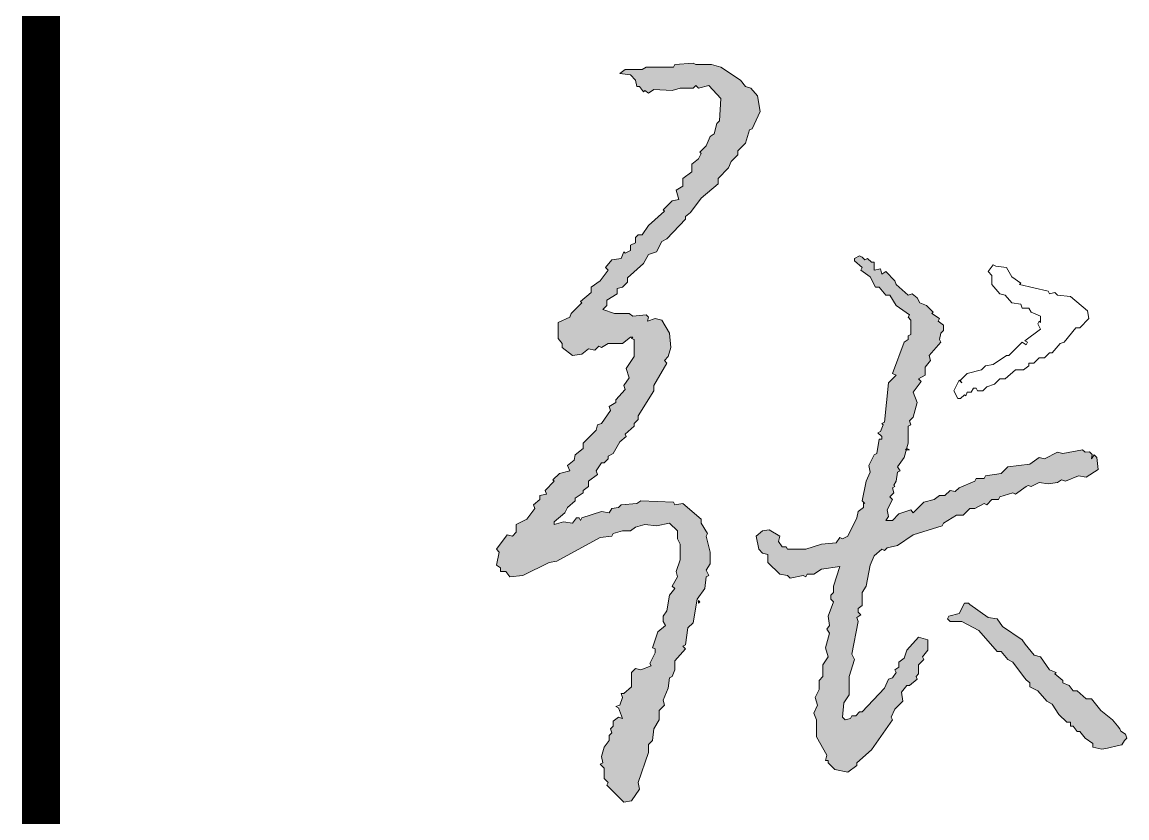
# Model space of a CAD drawing. Extents: x 1188826 to 1909461, y 608442 to 1651179.
# Drawn here: x 1699840 to 1700859, y 1078543 to 1079277 of the extents above; entities that cross this region are included whole.
import ezdxf

# ---------------------------------------------------------------- set-up
doc = ezdxf.new("R2010")
doc.units = 0
doc.header["$LTSCALE"] = 1000
doc.header["$MEASUREMENT"] = 0
doc.layers.add('WALL', color=9, linetype='Continuous', lineweight=40)
doc.layers.add('签名', color=7, linetype='Continuous', lineweight=18)
doc.layers.add('图框', color=140, linetype='Continuous')

# ---------------------------------------------------------------- blocks, each defined once
blk = doc.blocks.new('12414151231')
at = {"layer": '签名'}
h = blk.add_hatch(color=2, dxfattribs=at)
h.dxf.hatch_style = 1
h.paths.add_polyline_path([(-1984, 7891.1), (-1973.1, 7892.3), (-1971.9, 7894.7), (-1963.4, 7897.1), (-1956.1, 7897.1), (-1951.3, 7900.7), (-1942.8, 7903.1), (-1931.9, 7901.9), (-1919.8, 7904.4), (-1912.6, 7897.1), (-1912.6, 7889.8), (-1910.2, 7885), (-1910.2, 7870.5), (-1913.8, 7859.6), (-1912.6, 7854.8), (-1917.4, 7846.3), (-1915, 7843.9), (-1919.8, 7837.8), (-1922.3, 7823.3), (-1925.9, 7818.5), (-1925.9, 7813.6), (-1923.5, 7810), (-1930.7, 7804), (-1935.6, 7789.4), (-1933.1, 7788.2), (-1933.1, 7784.6), (-1938, 7774.9), (-1936.8, 7772.5), (-1946.5, 7768.9), (-1951.3, 7770.1), (-1954.9, 7766.5), (-1954.9, 7753.2), (-1964.1, 7745.5), (-1963.4, 7743.5), (-1966.8, 7733.2), (-1963.4, 7724.1), (-1967, 7725.3), (-1971.9, 7721.7), (-1971.9, 7716.9), (-1974.3, 7714.5), (-1973.1, 7710.8), (-1975.5, 7708.4), (-1975.5, 7703.6), (-1980.3, 7697.5), (-1982.7, 7689), (-1981.5, 7683), (-1984, 7681.8), (-1980.3, 7678.2), (-1980.3, 7668.5), (-1976.7, 7664.9), (-1977.9, 7662.4), (-1962.2, 7646.7), (-1954.9, 7647.9), (-1947.7, 7658.8), (-1948.9, 7664.9), (-1939.2, 7692.7), (-1939.2, 7699.9), (-1935.6, 7703.6), (-1934.4, 7714.5), (-1929.5, 7722.9), (-1929.5, 7731.4), (-1924.7, 7736.2), (-1925.9, 7741.1), (-1921.1, 7751.9), (-1919.8, 7761.6), (-1917.4, 7762.8), (-1915, 7768.9), (-1915, 7777.3), (-1905.3, 7788.2), (-1907.7, 7790.7), (-1905.3, 7791.9), (-1902.9, 7807.6), (-1898.1, 7812.4), (-1894.4, 7834.2), (-1887.2, 7843.9), (-1886, 7854.8), (-1883.6, 7856), (-1886, 7860.8), (-1882.3, 7866.9), (-1882.3, 7877.7), (-1886, 7892.3), (-1884.8, 7894.7), (-1890.8, 7904.4), (-1890.8, 7908), (-1907.7, 7922.5), (-1915, 7921.3), (-1916.2, 7923.7), (-1946.5, 7924.9), (-1950.1, 7922.5), (-1964.6, 7921.3), (-1967, 7918.9), (-1973.1, 7917.7), (-1975.5, 7914), (-1982.7, 7915.2), (-2000.9, 7909.2), (-2002.1, 7906.8), (-2003.3, 7909.2), (-2005.7, 7909.2), (-2009.4, 7904.4), (-2017.8, 7905.6), (-2026.3, 7903.1), (-2026.3, 7905.6), (-2016.6, 7914), (-2014.2, 7918.9), (-2006.9, 7924.9), (-2006.9, 7927.3), (-1999.7, 7932.2), (-1999.7, 7934.6), (-1994.8, 7938.2), (-1994.8, 7943.1), (-1986.4, 7949.1), (-1987.6, 7952.7), (-1982.7, 7960), (-1980.3, 7960), (-1976.7, 7963.6), (-1976.7, 7966), (-1971.9, 7968.5), (-1965.8, 7979.4), (-1959.8, 7984.2), (-1961, 7986.6), (-1952.5, 7993.9), (-1952.5, 7996.3), (-1948.9, 7999.9), (-1948.9, 8003.5), (-1934.4, 8026.5), (-1934.4, 8031.4), (-1922.3, 8051.9), (-1924.7, 8054.3), (-1921.1, 8058), (-1918.6, 8066.4), (-1919.8, 8079.7), (-1927.1, 8091.8), (-1933.1, 8093.1), (-1940.4, 8090.6), (-1939.2, 8094.3), (-1941.6, 8096.7), (-1953.7, 8095.5), (-1957.3, 8097.9), (-1970.6, 8097.9), (-1981.5, 8101.5), (-1977.9, 8105.2), (-1977.9, 8110), (-1968.2, 8116), (-1968.2, 8120.9), (-1963.4, 8122.1), (-1958.6, 8126.9), (-1958.6, 8130.6), (-1944, 8143.9), (-1939.2, 8152.3), (-1931.9, 8154.7), (-1927.1, 8164.4), (-1922.3, 8166.8), (-1905.3, 8185), (-1905.3, 8187.4), (-1900.5, 8191), (-1890.8, 8204.3), (-1875.1, 8217.6), (-1875.1, 8222.5), (-1865.4, 8232.2), (-1863, 8238.2), (-1856.9, 8244.3), (-1856.9, 8247.9), (-1849.7, 8255.1), (-1846.1, 8267.2), (-1843.6, 8268.4), (-1836.4, 8284.2), (-1838.8, 8298.7), (-1844.8, 8305.9), (-1849.7, 8307.2), (-1854.5, 8313.2), (-1872.7, 8325.3), (-1881.1, 8327.7), (-1895.7, 8327.7), (-1898.1, 8328.9), (-1915, 8327.7), (-1916.2, 8325.3), (-1941.6, 8325.3), (-1945.2, 8322.9), (-1961, 8322.9), (-1965.8, 8319.3), (-1956.1, 8318), (-1951.3, 8313.2), (-1950.1, 8307.2), (-1947.7, 8307.2), (-1944, 8302.3), (-1942.8, 8303.5), (-1939.2, 8301.1), (-1934.4, 8304.7), (-1917.4, 8303.5), (-1910.2, 8305.9), (-1898.1, 8305.9), (-1895.7, 8308.4), (-1893.2, 8305.9), (-1883.6, 8308.4), (-1872.7, 8296.3), (-1873.9, 8275.7), (-1876.3, 8273.3), (-1878.7, 8263.6), (-1882.3, 8261.2), (-1886, 8252.7), (-1892, 8246.7), (-1890.8, 8245.5), (-1893.2, 8240.6), (-1899.3, 8235.8), (-1899.3, 8228.5), (-1907.7, 8222.5), (-1907.7, 8215.2), (-1913.8, 8211.6), (-1911.4, 8203.1), (-1917.4, 8201.9), (-1925.9, 8193.5), (-1924.7, 8192.2), (-1939.2, 8178.9), (-1945.2, 8170.5), (-1948.9, 8170.5), (-1951.3, 8168.1), (-1951.3, 8163.2), (-1956.1, 8160.8), (-1956.1, 8156), (-1963.1, 8152.5), (-1964.6, 8148.7), (-1973.1, 8147.5), (-1979.1, 8140.2), (-1976.7, 8137.8), (-1984, 8128.1), (-1992.4, 8122.1), (-1992.4, 8117.2), (-2002.1, 8108.8), (-2000.9, 8107.6), (-2010.6, 8097.9), (-2011.8, 8094.3), (-2022.7, 8089.4), (-2022.7, 8074.9), (-2019, 8070.1), (-2019, 8066.4), (-2009.4, 8059.2), (-2000.9, 8060.4), (-1994.8, 8065.2), (-1988.8, 8064), (-1985.2, 8067.7), (-1982.7, 8066.4), (-1976.7, 8070.1), (-1963.4, 8070.1), (-1956.1, 8076.1), (-1953.7, 8076.1), (-1954.9, 8074.9), (-1952.5, 8073.7), (-1952.5, 8058), (-1959.8, 8047.1), (-1957.3, 8038.6), (-1962.2, 8031.4), (-1961, 8027.7), (-1969.4, 8018.1), (-1969.4, 8015.6), (-1975.5, 8012), (-1974.3, 8008.4), (-1982.7, 7996.3), (-1986.4, 7995.1), (-1987.6, 7990.2), (-1999.7, 7978.1), (-1999.7, 7973.3), (-2006.9, 7967.3), (-2008.1, 7962.4), (-2014.2, 7957.6), (-2011.8, 7952.7), (-2021.4, 7950.3), (-2027.5, 7944.3), (-2026.3, 7943.1), (-2034.8, 7934.6), (-2033.5, 7931), (-2039.6, 7929.8), (-2039.6, 7926.1), (-2045.6, 7921.3), (-2044.4, 7917.7), (-2051.7, 7908), (-2061.4, 7903.1), (-2061.4, 7895.9), (-2065, 7892.3), (-2069.8, 7893.5), (-2079.5, 7880.2), (-2077.1, 7877.7), (-2079.5, 7865.7), (-2075.9, 7863.2), (-2075.9, 7859.6), (-2071, 7859.6), (-2067.4, 7854.8), (-2055.3, 7856), (-2031.1, 7868.1), (-2023.9, 7869.3)])
h = blk.add_hatch(color=2, dxfattribs=at)
h.dxf.hatch_style = 1
h.paths.add_polyline_path([(-1755.3, 7892.3), (-1760.2, 7889.8), (-1762.6, 7891.1), (-1766.2, 7886.2), (-1779.5, 7885), (-1794, 7880.2), (-1811, 7880.2), (-1812.2, 7882.6), (-1815.8, 7882.6), (-1819.4, 7887.4), (-1818.2, 7892.3), (-1827.9, 7898.3), (-1834, 7897.1), (-1840, 7892.3), (-1837.6, 7880.2), (-1834, 7876.5), (-1829.1, 7875.3), (-1829.1, 7868.1), (-1818.2, 7857.2), (-1811, 7856), (-1808.6, 7853.6), (-1796.5, 7856), (-1794, 7854.8), (-1792.8, 7857.2), (-1786.8, 7857.2), (-1779.5, 7862), (-1762.6, 7864.4), (-1768.6, 7846.3), (-1768.6, 7840.2), (-1771.1, 7837.8), (-1771.1, 7834.2), (-1768.6, 7831.8), (-1773.5, 7818.5), (-1772.3, 7810), (-1774.7, 7806.4), (-1772.3, 7802.8), (-1775.9, 7789.4), (-1773.5, 7781), (-1778.3, 7773.7), (-1778.3, 7762.8), (-1781.9, 7759.2), (-1781.9, 7750.7), (-1785.6, 7743.5), (-1783.2, 7736.2), (-1786.8, 7729), (-1784.4, 7722.9), (-1784.4, 7707.2), (-1774.7, 7690.3), (-1775.9, 7685.4), (-1773.5, 7685.4), (-1773.5, 7683), (-1767.4, 7677), (-1755.3, 7674.5), (-1746.9, 7680.6), (-1746.9, 7683), (-1733.6, 7695.1), (-1714.2, 7722.9), (-1715.4, 7725.3), (-1711.8, 7732.6), (-1704.5, 7739.9), (-1705.7, 7748.3), (-1700.9, 7754.4), (-1698.5, 7754.4), (-1691.2, 7760.4), (-1692.4, 7762.8), (-1690, 7765.3), (-1690, 7773.7), (-1685.2, 7778.6), (-1686.4, 7781), (-1681.6, 7787), (-1681.6, 7796.7), (-1690, 7799.1), (-1700.9, 7787), (-1703.3, 7779.8), (-1708.2, 7776.1), (-1708.2, 7771.3), (-1711.8, 7768.9), (-1710.6, 7766.5), (-1714.2, 7761.6), (-1717.8, 7760.4), (-1721.5, 7751.9), (-1742, 7730.2), (-1744.5, 7730.2), (-1748.1, 7726.5), (-1751.7, 7726.5), (-1752.9, 7724.1), (-1757.8, 7722.9), (-1760.2, 7725.3), (-1759, 7738.6), (-1754.1, 7745.9), (-1754.1, 7762.8), (-1749.3, 7778.6), (-1751.7, 7783.4), (-1745.7, 7813.6), (-1746.9, 7817.3), (-1743.2, 7819.7), (-1745.7, 7822.1), (-1745.7, 7825.7), (-1742, 7828.2), (-1742, 7840.2), (-1738.4, 7846.3), (-1734.8, 7865.7), (-1731.1, 7874.1), (-1723.9, 7880.2), (-1721.5, 7879), (-1719, 7881.4), (-1709.4, 7883.8), (-1694.9, 7893.5), (-1668.2, 7901.9), (-1667, 7904.4), (-1654.9, 7911.6), (-1648.9, 7911.6), (-1642.8, 7917.7), (-1638, 7917.7), (-1629.5, 7922.5), (-1627.1, 7921.3), (-1622.3, 7926.1), (-1616.2, 7926.1), (-1615, 7928.5), (-1602.9, 7932.2), (-1600.5, 7931), (-1589.5, 7939.2), (-1586, 7938.2), (-1578.7, 7941.9), (-1570.3, 7940.6), (-1561.8, 7941.9), (-1558.2, 7944.3), (-1554.5, 7943.1), (-1542.4, 7947.9), (-1535.2, 7946.7), (-1524.3, 7954), (-1525.5, 7964.8), (-1527.9, 7967.3), (-1530.4, 7963.6), (-1529.8, 7967.7), (-1532.2, 7970.1), (-1536.4, 7969.7), (-1538.8, 7972.1), (-1557, 7968.5), (-1561.8, 7969.7), (-1573.9, 7963.6), (-1578.7, 7964.8), (-1587.2, 7958.8), (-1607.8, 7956.4), (-1613.8, 7950.3), (-1628.3, 7947.9), (-1629.5, 7945.5), (-1636.8, 7945.5), (-1638, 7943.1), (-1652.5, 7937), (-1656.2, 7933.4), (-1661, 7934.6), (-1665.8, 7929.8), (-1670.7, 7929.8), (-1675.5, 7926.1), (-1685.2, 7923.7), (-1694.9, 7914), (-1697.3, 7916.5), (-1708.2, 7912.8), (-1714.2, 7906.8), (-1720.3, 7906.8), (-1717.8, 7910.4), (-1719, 7916.5), (-1714.2, 7926.1), (-1716.6, 7928.5), (-1713, 7932.2), (-1714.2, 7937), (-1711.8, 7938.2), (-1713, 7939.4), (-1710.6, 7943.1), (-1709.4, 7951.5), (-1707, 7952.7), (-1709.4, 7956.4), (-1703.3, 7964.8), (-1701.3, 7972.1), (-1702.1, 7972.1), (-1701.1, 7973.2), (-1699.7, 7978.1), (-1699.7, 7993.9), (-1697.3, 7995.1), (-1698.5, 7998.7), (-1694.9, 8002.3), (-1691.2, 8015.6), (-1694.9, 8025.3), (-1687.6, 8035), (-1690, 8037.4), (-1684, 8041), (-1684, 8048.3), (-1679.1, 8054.3), (-1680.3, 8059.2), (-1669.5, 8071.3), (-1670.7, 8073.7), (-1669.5, 8079.7), (-1667, 8082.2), (-1667, 8087), (-1671.9, 8090.6), (-1670.7, 8093.1), (-1677.9, 8097.9), (-1676.7, 8099.1), (-1682.8, 8105.2), (-1688.8, 8107.6), (-1691.2, 8112.4), (-1696.1, 8116), (-1699.7, 8114.8), (-1710.6, 8124.5), (-1711.8, 8128.1), (-1720.3, 8136.6), (-1723.9, 8134.2), (-1725.1, 8139), (-1731.1, 8137.8), (-1731.1, 8145.1), (-1733.6, 8145.1), (-1737.2, 8148.7), (-1739.6, 8147.5), (-1742, 8149.9), (-1744.5, 8151.1), (-1749.3, 8148.7), (-1749.3, 8146.3), (-1742, 8140.2), (-1743.2, 8137.8), (-1734.8, 8131.8), (-1729.9, 8122.1), (-1726.3, 8122.1), (-1720.3, 8114.8), (-1716.6, 8114.8), (-1710.6, 8105.2), (-1698.5, 8096.7), (-1699.7, 8094.3), (-1697.3, 8091.8), (-1697.3, 8078.5), (-1699.7, 8077.3), (-1699.7, 8073.7), (-1703.3, 8071.3), (-1714.2, 8042.3), (-1710.6, 8041), (-1717.8, 8033.8), (-1721.5, 7997.5), (-1723.9, 7996.3), (-1722.7, 7995.1), (-1726.1, 7986.4), (-1723.9, 7984.2), (-1723.9, 7981.8), (-1726.3, 7981.8), (-1728.7, 7968.5), (-1731.1, 7967.3), (-1736, 7957.6), (-1734.8, 7951.5), (-1738.4, 7943.1), (-1742, 7924.9), (-1740.8, 7923.7), (-1740.8, 7918.9), (-1745.7, 7915.2), (-1746.9, 7909.2)])
h = blk.add_hatch(color=2, dxfattribs=at)
h.dxf.hatch_style = 1
h.paths.add_polyline_path([(-1566.6, 7737.4), (-1560.6, 7727.8), (-1553.3, 7720.5), (-1549.7, 7720.5), (-1549.7, 7716.9), (-1547.3, 7716.9), (-1543.7, 7712), (-1541.2, 7712), (-1536.4, 7706), (-1529.1, 7701.1), (-1529.1, 7697.5), (-1520.9, 7695.7), (-1515.8, 7696.6), (-1505.5, 7699.1), (-1502.3, 7699.7), (-1500.1, 7703.6), (-1497.7, 7706), (-1498.9, 7709.6), (-1503.4, 7712.2), (-1504.2, 7714.5), (-1506.4, 7717.4), (-1511, 7722.9), (-1521.9, 7731.4), (-1530.4, 7742.3), (-1535.2, 7742.3), (-1543.7, 7749.5), (-1547.3, 7749.5), (-1550.9, 7754.4), (-1557, 7756.8), (-1557, 7759.2), (-1564.2, 7765.3), (-1563, 7766.5), (-1569.1, 7768.9), (-1577.5, 7781), (-1583.3, 7782.6), (-1586, 7785.8), (-1591.5, 7792.6), (-1594.5, 7796.7), (-1612.6, 7808.8), (-1617.4, 7816.1), (-1625.9, 7817.3), (-1644.5, 7830.6), (-1647.7, 7830.6), (-1652.5, 7820.9), (-1662.2, 7818.5), (-1663.4, 7816.1), (-1661, 7813.6), (-1650.1, 7813.6), (-1634.4, 7805.2), (-1617.4, 7785.8), (-1613.8, 7785.8), (-1607.8, 7778.6), (-1602.9, 7776.1), (-1593.3, 7762.8), (-1590.7, 7759.7), (-1587.2, 7756.8), (-1587.2, 7753.2), (-1579.9, 7749.5), (-1571.5, 7739.9)])
at = {"layer": '图框', "const_width": 35}
for points in [[(-2500, 6816.5), (-2500, 13216.5)], [(-2500, 6800.3), (-2500, 13200.3)]]:
    blk.add_lwpolyline(points, dxfattribs=at)
at = {"layer": '签名', "color": 2, "elevation": 9704994.5}
for points in [[(-1895.7, 8327.7), (-1898.1, 8328.9), (-1915, 8327.7), (-1916.2, 8325.3), (-1941.6, 8325.3), (-1945.2, 8322.9), (-1961, 8322.9), (-1965.8, 8319.3), (-1956.1, 8318), (-1951.3, 8313.2), (-1950.1, 8307.2), (-1947.7, 8307.2), (-1944, 8302.3), (-1942.8, 8303.5), (-1939.2, 8301.1), (-1934.4, 8304.7), (-1917.4, 8303.5), (-1910.2, 8305.9), (-1898.1, 8305.9), (-1895.7, 8308.4), (-1893.2, 8305.9), (-1883.6, 8308.4), (-1872.7, 8296.3), (-1873.9, 8275.7), (-1876.3, 8273.3), (-1878.7, 8263.6), (-1882.3, 8261.2), (-1886, 8252.7), (-1892, 8246.7), (-1890.8, 8245.5), (-1893.2, 8240.6), (-1899.3, 8235.8), (-1899.3, 8228.5), (-1907.7, 8222.5), (-1907.7, 8215.2), (-1913.8, 8211.6), (-1911.4, 8203.1), (-1917.4, 8201.9), (-1925.9, 8193.5), (-1924.7, 8192.2), (-1939.2, 8178.9), (-1945.2, 8170.5), (-1948.9, 8170.5), (-1951.3, 8168.1), (-1951.3, 8163.2), (-1956.1, 8160.8), (-1956.1, 8156), (-1961, 8153.5), (-1962.2, 8154.7), (-1964.6, 8148.7), (-1973.1, 8147.5), (-1979.1, 8140.2), (-1976.7, 8137.8), (-1984, 8128.1), (-1992.4, 8122.1), (-1992.4, 8117.2), (-2002.1, 8108.8), (-2000.9, 8107.6), (-2010.6, 8097.9), (-2011.8, 8094.3), (-2022.7, 8089.4), (-2022.7, 8074.9), (-2019, 8070.1), (-2019, 8066.4), (-2009.4, 8059.2), (-2000.9, 8060.4), (-1994.8, 8065.2), (-1988.8, 8064), (-1985.2, 8067.7), (-1982.7, 8066.4), (-1976.7, 8070.1), (-1963.4, 8070.1), (-1956.1, 8076.1), (-1953.7, 8076.1), (-1954.9, 8074.9), (-1952.5, 8073.7), (-1952.5, 8058), (-1959.8, 8047.1), (-1957.3, 8038.6), (-1962.2, 8031.4), (-1961, 8027.7), (-1969.4, 8018.1), (-1969.4, 8015.6), (-1975.5, 8012), (-1974.3, 8008.4), (-1982.7, 7996.3), (-1986.4, 7995.1), (-1987.6, 7990.2), (-1999.7, 7978.1), (-1999.7, 7973.3), (-2006.9, 7967.3), (-2008.1, 7962.4), (-2014.2, 7957.6), (-2011.8, 7952.7), (-2021.4, 7950.3), (-2027.5, 7944.3), (-2026.3, 7943.1), (-2034.8, 7934.6), (-2033.5, 7931), (-2039.6, 7929.8), (-2039.6, 7926.1), (-2045.6, 7921.3), (-2044.4, 7917.7), (-2051.7, 7908), (-2061.4, 7903.1), (-2061.4, 7895.9), (-2065, 7892.3), (-2069.8, 7893.5), (-2079.5, 7880.2), (-2077.1, 7877.7), (-2079.5, 7865.7), (-2075.9, 7863.2), (-2075.9, 7859.6), (-2071, 7859.6), (-2067.4, 7854.8), (-2055.3, 7856), (-2031.1, 7868.1), (-2023.9, 7869.3), (-1984, 7891.1), (-1973.1, 7892.3), (-1971.9, 7894.7), (-1963.4, 7897.1), (-1956.1, 7897.1), (-1951.3, 7900.7), (-1942.8, 7903.1), (-1931.9, 7901.9), (-1919.8, 7904.4), (-1912.6, 7897.1), (-1912.6, 7889.8), (-1910.2, 7885), (-1910.2, 7870.5), (-1913.8, 7859.6), (-1912.6, 7854.8), (-1917.4, 7846.3), (-1915, 7843.9), (-1919.8, 7837.8), (-1922.3, 7823.3), (-1925.9, 7818.5), (-1925.9, 7813.6), (-1923.5, 7810), (-1930.7, 7804), (-1935.6, 7789.4), (-1933.1, 7788.2), (-1933.1, 7784.6), (-1938, 7774.9), (-1936.8, 7772.5), (-1946.5, 7768.9), (-1951.3, 7770.1), (-1954.9, 7766.5), (-1954.9, 7753.2), (-1962.2, 7747.1), (-1964.6, 7747.1), (-1963.4, 7743.5), (-1965.8, 7736.2), (-1969.4, 7735), (-1967, 7733.8), (-1963.4, 7724.1), (-1967, 7725.3), (-1971.9, 7721.7), (-1971.9, 7716.9), (-1974.3, 7714.5), (-1973.1, 7710.8), (-1975.5, 7708.4), (-1975.5, 7703.6), (-1980.3, 7697.5), (-1982.7, 7689), (-1981.5, 7683), (-1984, 7681.8), (-1980.3, 7678.2), (-1980.3, 7668.5), (-1976.7, 7664.9), (-1977.9, 7662.4), (-1962.2, 7646.7), (-1954.9, 7647.9), (-1947.7, 7658.8), (-1948.9, 7664.9), (-1939.2, 7692.7), (-1939.2, 7699.9), (-1935.6, 7703.6), (-1934.4, 7714.5), (-1929.5, 7722.9), (-1929.5, 7731.4), (-1924.7, 7736.2), (-1925.9, 7741.1), (-1921.1, 7751.9), (-1919.8, 7761.6), (-1917.4, 7762.8), (-1915, 7768.9), (-1915, 7777.3), (-1905.3, 7788.2), (-1907.7, 7790.7), (-1905.3, 7791.9), (-1902.9, 7807.6), (-1898.1, 7812.4), (-1894.4, 7834.2), (-1887.2, 7843.9), (-1886, 7854.8), (-1883.6, 7856), (-1886, 7860.8), (-1882.3, 7866.9), (-1882.3, 7877.7), (-1886, 7892.3), (-1884.8, 7894.7), (-1890.8, 7904.4), (-1890.8, 7908), (-1907.7, 7922.5), (-1915, 7921.3), (-1916.2, 7923.7), (-1946.5, 7924.9), (-1950.1, 7922.5), (-1964.6, 7921.3), (-1967, 7918.9), (-1973.1, 7917.7), (-1975.5, 7914), (-1982.7, 7915.2), (-2000.9, 7909.2), (-2002.1, 7906.8), (-2003.3, 7909.2), (-2005.7, 7909.2), (-2009.4, 7904.4), (-2017.8, 7905.6), (-2026.3, 7903.1), (-2026.3, 7905.6), (-2016.6, 7914), (-2014.2, 7918.9), (-2006.9, 7924.9), (-2006.9, 7927.3), (-1999.7, 7932.2), (-1999.7, 7934.6), (-1994.8, 7938.2), (-1994.8, 7943.1), (-1986.4, 7949.1), (-1987.6, 7952.7), (-1982.7, 7960), (-1980.3, 7960), (-1976.7, 7963.6), (-1976.7, 7966), (-1971.9, 7968.5), (-1965.8, 7979.4), (-1959.8, 7984.2), (-1961, 7986.6), (-1952.5, 7993.9), (-1952.5, 7996.3), (-1948.9, 7999.9), (-1948.9, 8003.5), (-1934.4, 8026.5), (-1934.4, 8031.4), (-1922.3, 8051.9), (-1924.7, 8054.3), (-1921.1, 8058), (-1918.6, 8066.4), (-1919.8, 8079.7), (-1927.1, 8091.8), (-1933.1, 8093.1), (-1940.4, 8090.6), (-1939.2, 8094.3), (-1941.6, 8096.7), (-1953.7, 8095.5), (-1957.3, 8097.9), (-1970.6, 8097.9), (-1981.5, 8101.5), (-1977.9, 8105.2), (-1977.9, 8110), (-1968.2, 8116), (-1968.2, 8120.9), (-1963.4, 8122.1), (-1958.6, 8126.9), (-1958.6, 8130.6), (-1944, 8143.9), (-1939.2, 8152.3), (-1931.9, 8154.7), (-1927.1, 8164.4), (-1922.3, 8166.8), (-1905.3, 8185), (-1905.3, 8187.4), (-1900.5, 8191), (-1890.8, 8204.3), (-1875.1, 8217.6), (-1875.1, 8222.5), (-1865.4, 8232.2), (-1863, 8238.2), (-1856.9, 8244.3), (-1856.9, 8247.9), (-1849.7, 8255.1), (-1846.1, 8267.2), (-1843.6, 8268.4), (-1836.4, 8284.2), (-1838.8, 8298.7), (-1844.8, 8305.9), (-1849.7, 8307.2), (-1854.5, 8313.2), (-1872.7, 8325.3), (-1881.1, 8327.7), (-1895.7, 8327.7)], [(-1742, 8149.9), (-1744.5, 8151.1), (-1749.3, 8148.7), (-1749.3, 8146.3), (-1742, 8140.2), (-1743.2, 8137.8), (-1734.8, 8131.8), (-1729.9, 8122.1), (-1726.3, 8122.1), (-1720.3, 8114.8), (-1716.6, 8114.8), (-1710.6, 8105.2), (-1698.5, 8096.7), (-1699.7, 8094.3), (-1697.3, 8091.8), (-1697.3, 8078.5), (-1699.7, 8077.3), (-1699.7, 8073.7), (-1703.3, 8071.3), (-1714.2, 8042.3), (-1710.6, 8041), (-1717.8, 8033.8), (-1721.5, 7997.5), (-1723.9, 7996.3), (-1722.7, 7995.1), (-1725.1, 7989), (-1727.5, 7987.8), (-1723.9, 7984.2), (-1723.9, 7981.8), (-1726.3, 7981.8), (-1728.7, 7968.5), (-1731.1, 7967.3), (-1736, 7957.6), (-1734.8, 7951.5), (-1738.4, 7943.1), (-1742, 7924.9), (-1739.6, 7922.5), (-1739.6, 7922.5), (-1740.8, 7923.7), (-1740.8, 7918.9), (-1745.7, 7915.2), (-1746.9, 7909.2), (-1755.3, 7892.3), (-1760.2, 7889.8), (-1762.6, 7891.1), (-1766.2, 7886.2), (-1779.5, 7885), (-1794, 7880.2), (-1811, 7880.2), (-1812.2, 7882.6), (-1815.8, 7882.6), (-1819.4, 7887.4), (-1818.2, 7892.3), (-1827.9, 7898.3), (-1834, 7897.1), (-1840, 7892.3), (-1837.6, 7880.2), (-1834, 7876.5), (-1829.1, 7875.3), (-1829.1, 7868.1), (-1818.2, 7857.2), (-1811, 7856), (-1808.6, 7853.6), (-1796.5, 7856), (-1794, 7854.8), (-1792.8, 7857.2), (-1786.8, 7857.2), (-1779.5, 7862), (-1762.6, 7864.4), (-1768.6, 7846.3), (-1768.6, 7840.2), (-1771.1, 7837.8), (-1771.1, 7834.2), (-1768.6, 7831.8), (-1773.5, 7818.5), (-1772.3, 7810), (-1774.7, 7806.4), (-1772.3, 7802.8), (-1775.9, 7789.4), (-1773.5, 7781), (-1778.3, 7773.7), (-1778.3, 7762.8), (-1781.9, 7759.2), (-1781.9, 7750.7), (-1785.6, 7743.5), (-1783.2, 7736.2), (-1786.8, 7729), (-1784.4, 7722.9), (-1784.4, 7707.2), (-1774.7, 7690.3), (-1775.9, 7685.4), (-1773.5, 7685.4), (-1773.5, 7683), (-1767.4, 7677), (-1755.3, 7674.5), (-1746.9, 7680.6), (-1746.9, 7683), (-1733.6, 7695.1), (-1714.2, 7722.9), (-1715.4, 7725.3), (-1711.8, 7732.6), (-1704.5, 7739.9), (-1705.7, 7748.3), (-1700.9, 7754.4), (-1698.5, 7754.4), (-1691.2, 7760.4), (-1692.4, 7762.8), (-1690, 7765.3), (-1690, 7773.7), (-1685.2, 7778.6), (-1686.4, 7781), (-1681.6, 7787), (-1681.6, 7796.7), (-1690, 7799.1), (-1700.9, 7787), (-1703.3, 7779.8), (-1708.2, 7776.1), (-1708.2, 7771.3), (-1711.8, 7768.9), (-1710.6, 7766.5), (-1714.2, 7761.6), (-1717.8, 7760.4), (-1721.5, 7751.9), (-1742, 7730.2), (-1744.5, 7730.2), (-1748.1, 7726.5), (-1751.7, 7726.5), (-1752.9, 7724.1), (-1757.8, 7722.9), (-1760.2, 7725.3), (-1759, 7738.6), (-1754.1, 7745.9), (-1754.1, 7762.8), (-1749.3, 7778.6), (-1751.7, 7783.4), (-1745.7, 7813.6), (-1746.9, 7817.3), (-1743.2, 7819.7), (-1745.7, 7822.1), (-1745.7, 7825.7), (-1742, 7828.2), (-1742, 7840.2), (-1738.4, 7846.3), (-1734.8, 7865.7), (-1731.1, 7874.1), (-1723.9, 7880.2), (-1721.5, 7879), (-1719, 7881.4), (-1709.4, 7883.8), (-1694.9, 7893.5), (-1668.2, 7901.9), (-1667, 7904.4), (-1654.9, 7911.6), (-1648.9, 7911.6), (-1642.8, 7917.7), (-1638, 7917.7), (-1629.5, 7922.5), (-1627.1, 7921.3), (-1622.3, 7926.1), (-1616.2, 7926.1), (-1615, 7928.5), (-1602.9, 7932.2), (-1600.5, 7931), (-1590.8, 7938.2), (-1589, 7939), (-1586, 7938.2), (-1578.7, 7941.9), (-1570.3, 7940.6), (-1561.8, 7941.9), (-1558.2, 7944.3), (-1554.5, 7943.1), (-1542.4, 7947.9), (-1535.2, 7946.7), (-1524.3, 7954), (-1525.5, 7964.8), (-1527.9, 7967.3), (-1530.4, 7963.6), (-1529.8, 7967.7), (-1532.2, 7970.1), (-1536.4, 7969.7), (-1538.8, 7972.1), (-1557, 7968.5), (-1561.8, 7969.7), (-1573.9, 7963.6), (-1578.7, 7964.8), (-1587.2, 7958.8), (-1607.8, 7956.4), (-1613.8, 7950.3), (-1628.3, 7947.9), (-1629.5, 7945.5), (-1636.8, 7945.5), (-1638, 7943.1), (-1652.5, 7937), (-1656.2, 7933.4), (-1661, 7934.6), (-1665.8, 7929.8), (-1670.7, 7929.8), (-1675.5, 7926.1), (-1685.2, 7923.7), (-1694.9, 7914), (-1697.3, 7916.5), (-1708.2, 7912.8), (-1714.2, 7906.8), (-1720.3, 7906.8), (-1717.8, 7910.4), (-1719, 7916.5), (-1714.2, 7926.1), (-1716.6, 7928.5), (-1713, 7932.2), (-1714.2, 7937), (-1711.8, 7938.2), (-1713, 7939.4), (-1710.6, 7943.1), (-1709.4, 7951.5), (-1707, 7952.7), (-1709.4, 7956.4), (-1703.3, 7964.8), (-1699.7, 7978.1), (-1699.7, 7993.9), (-1697.3, 7995.1), (-1698.5, 7998.7), (-1694.9, 8002.3), (-1691.2, 8015.6), (-1694.9, 8025.3), (-1687.6, 8035), (-1690, 8037.4), (-1684, 8041), (-1684, 8048.3), (-1679.1, 8054.3), (-1680.3, 8059.2), (-1669.5, 8071.3), (-1670.7, 8073.7), (-1669.5, 8079.7), (-1667, 8082.2), (-1667, 8087), (-1671.9, 8090.6), (-1670.7, 8093.1), (-1677.9, 8097.9), (-1676.7, 8099.1), (-1682.8, 8105.2), (-1688.8, 8107.6), (-1691.2, 8112.4), (-1696.1, 8116), (-1699.7, 8114.8), (-1710.6, 8124.5), (-1711.8, 8128.1), (-1720.3, 8136.6), (-1723.9, 8134.2), (-1725.1, 8139), (-1731.1, 8137.8), (-1731.1, 8145.1), (-1733.6, 8145.1), (-1737.2, 8148.7), (-1739.6, 8147.5), (-1742, 8149.9)], [(-1618.7, 8141.4), (-1621.1, 8142.6), (-1625.9, 8136.6), (-1622.3, 8133), (-1622.3, 8124.5), (-1615, 8116), (-1610.2, 8114.8), (-1604.1, 8107.6), (-1595.7, 8106.4), (-1594.5, 8102.7), (-1588.4, 8102.7), (-1586, 8099.1), (-1577.5, 8095.5), (-1577.5, 8089.4), (-1578.7, 8090.6), (-1579.9, 8088.2), (-1577.5, 8083.4), (-1592, 8072.5), (-1589.6, 8071.3), (-1590.8, 8068.9), (-1594.5, 8071.3), (-1606.6, 8059.2), (-1609, 8059.2), (-1621.1, 8050.7), (-1628.3, 8049.5), (-1632, 8045.9), (-1645.3, 8042.3), (-1651.3, 8036.2), (-1650.1, 8033.8), (-1652.5, 8036.2), (-1657.4, 8026.5), (-1653.7, 8019.3), (-1651.3, 8019.3), (-1647.7, 8022.9), (-1646.5, 8021.7), (-1645.3, 8025.3), (-1641.6, 8025.3), (-1639.2, 8028.9), (-1636.8, 8028.9), (-1635.6, 8026.5), (-1630.7, 8026.5), (-1627.1, 8030.2), (-1619.9, 8032.6), (-1615, 8037.4), (-1610.2, 8037.4), (-1600.5, 8045.9), (-1593.3, 8045.9), (-1588.4, 8049.5), (-1588.4, 8051.9), (-1583.6, 8051.9), (-1578.7, 8056.8), (-1573.9, 8056.8), (-1569.1, 8061.6), (-1566.6, 8061.6), (-1559.4, 8070.1), (-1555.8, 8071.3), (-1544.9, 8084.6), (-1541.2, 8084.6), (-1532.8, 8093.1), (-1534, 8100.3), (-1549.7, 8113.6), (-1561.8, 8114.8), (-1564.2, 8117.2), (-1569.1, 8116), (-1570.3, 8118.5), (-1596.9, 8124.5), (-1595.7, 8125.7), (-1604.1, 8131.8), (-1609, 8140.2), (-1618.7, 8141.4)], [(-1698.5, 7972.1), (-1700.9, 7973.3), (-1702.1, 7972.1), (-1698.5, 7972.1)], [(-1892, 7831.8), (-1893.2, 7833), (-1893.2, 7830.6), (-1892, 7831.8)], [(-1642.8, 7829.4), (-1644.1, 7830.6), (-1647.7, 7830.6), (-1652.5, 7820.9), (-1662.2, 7818.5), (-1663.4, 7816.1), (-1661, 7813.6), (-1650.1, 7813.6), (-1634.4, 7805.2), (-1617.4, 7785.8), (-1613.8, 7785.8), (-1607.8, 7778.6), (-1602.9, 7776.1), (-1593.3, 7762.8), (-1590.7, 7759.7), (-1587.2, 7756.8), (-1587.2, 7753.2), (-1579.9, 7749.5), (-1571.5, 7739.9), (-1566.6, 7737.4), (-1560.6, 7727.8), (-1553.3, 7720.5), (-1549.7, 7720.5), (-1549.7, 7716.9), (-1547.3, 7716.9), (-1543.7, 7712), (-1541.2, 7712), (-1536.4, 7706), (-1529.1, 7701.1), (-1529.1, 7697.5), (-1520.9, 7695.7), (-1515.8, 7696.6), (-1505.5, 7699.1), (-1502.3, 7699.7), (-1500.1, 7703.6), (-1500.1, 7703.6), (-1497.7, 7706), (-1498.9, 7709.6), (-1503.4, 7712.2), (-1504.2, 7714.5), (-1506.4, 7717.4), (-1511, 7722.9), (-1521.9, 7731.4), (-1530.4, 7742.3), (-1535.2, 7742.3), (-1543.7, 7749.5), (-1547.3, 7749.5), (-1550.9, 7754.4), (-1557, 7756.8), (-1557, 7759.2), (-1564.2, 7765.3), (-1563, 7766.5), (-1569.1, 7768.9), (-1577.5, 7781), (-1583.3, 7782.6), (-1586, 7785.8), (-1591.5, 7792.6), (-1594.5, 7796.7), (-1612.6, 7808.8), (-1617.4, 7816.1), (-1625.9, 7817.3), (-1642.8, 7829.4)]]:
    blk.add_lwpolyline(points, dxfattribs=at)

msp = doc.modelspace()

# ---------------------------------------------------------------- block references
at = {"layer": 'WALL'}
msp.add_blockref('12414151231', (1702357.2, 1070910.3), dxfattribs=at)

doc.saveas('drawing.dxf')
